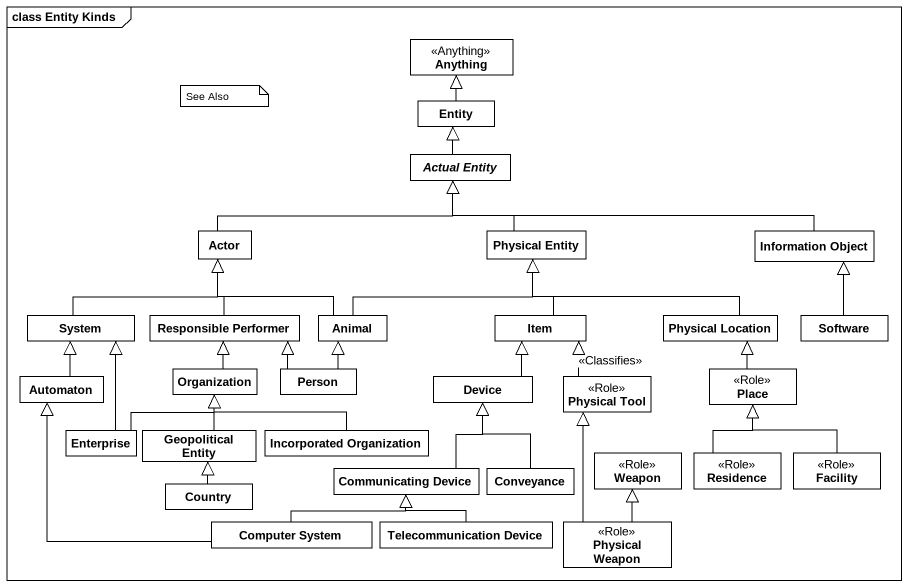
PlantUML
@startuml
mainframe class Entity Kinds
hide circle
hide empty members
class Anything <<Anything>>
class "Entity" as Entity_
abstract class "Actual Entity" as Actual_Entity
class "Actor" as Actor_
class "Physical Entity" as Physical_Entity
class "Information Object" as Information_Object
class System
class "Responsible Performer" as Responsible_Performer
class Animal
class Item
class "Physical Location" as Physical_Location
class Software
class Automaton
class Organization
class "Person" as Person_
class Device
class "Physical Tool" as Physical_Tool <<Role>>
class Place <<Role>>
class Enterprise
class "Geopolitical Entity" as Geopolitical_Entity
class "Incorporated Organization" as Incorporated_Organization
class Country
class "Communicating Device" as Communicating_Device
class Conveyance
class Weapon <<Role>>
class Residence <<Role>>
class Facility <<Role>>
class "Computer System" as Computer_System
class "Telecommunication Device" as Telecommunication_Device
class "Physical Weapon" as Physical_Weapon <<Role>>
Entity_ -up-|> Anything
Actual_Entity -up-|> Entity_
Actor_ -right-|> Actual_Entity
Physical_Entity -up-|> Actual_Entity
Information_Object -left-|> Actual_Entity
System -right-|> Actor_
Responsible_Performer -up-|> Actor_
Animal -up-|> Actor_
Animal -right-|> Physical_Entity
Item -up-|> Physical_Entity
Physical_Location -left-|> Physical_Entity
Software -up-|> Information_Object
Automaton -up-|> System
Organization -up-|> Responsible_Performer
Person_ -left-|> Responsible_Performer
Person_ -up-|> Animal
Device -up-|> Item
Physical_Tool -up-|> Item : <<Classifies>>
Place -up-|> Physical_Location
Enterprise -up-|> System
Enterprise -right-|> Organization
Geopolitical_Entity -up-|> Organization
Incorporated_Organization -left-|> Organization
Country -up-|> Geopolitical_Entity
Communicating_Device -up-|> Device
Conveyance -up-|> Device
Residence -up-|> Place
Facility -up-|> Place
Computer_System -up-|> Automaton
Computer_System -right-|> Communicating_Device
Telecommunication_Device -up-|> Communicating_Device
Physical_Weapon -up-|> Physical_Tool
Physical_Weapon -up-|> Weapon
note as N1
  See Also
end note
@enduml
